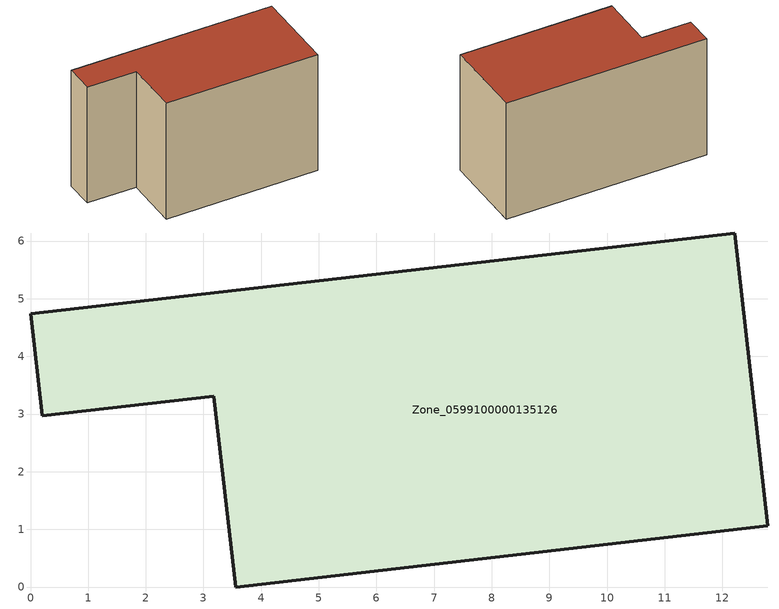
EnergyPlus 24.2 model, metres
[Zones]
Zone_0599100000135126
 floor ground (C_G): 3.18,3.31 0.2,2.97 0,4.74 12.21,6.14 12.79,1.06 3.56,0 z0
 wall outside (C_F): 12.21,6.14 0,4.74 0.2,2.97 3.18,3.31 3.56,0 12.79,1.06 12.21,6.14 z0:7.63
 roof outside (C_R): 3.56,0 12.79,1.06 12.21,6.14 0,4.74 0.2,2.97 3.18,3.31 z7.63
[BUILDING]
Pand.0599100000135126: North Axis=0; Terrain=City; Loads Convergence Tolerance Value=0.04; Temperature Convergence Tolerance Value=0.4; Solar Distribution=FullExterior; Maximum Number of Warmup Days=25; Minimum Number of Warmup Days=1
[Site:Location]
Rotterdam.The.Hague.AP_ZH_NLD Design_Conditions: Latitude=51.96; Longitude=4.45; Time Zone=1; Elevation=-4.5
[SITE:GROUNDTEMPERATURE:BUILDINGSURFACE]
18, 18, 18, 18, 18, 18, 18, 18, 18, 18, 18, 18
[MATERIAL] Thermal Absorptance=0.9; Solar Absorptance=0.7; Visible Absorptance=0.7
Name | Roughness | Thickness | Conductivity | Density | Specific Heat
G.TI.1975-1991 | MediumSmooth | 0.15 | 0.288461 | 540 | 1210
F.TI.1975-1991 | Rough | 0.3 | 0.230769 | 1920 | 840
R.TI.1975-1991 | MediumRough | 0.2 | 0.153846 | 1500 | 1000
[CONSTRUCTION]
C_G: G.TI.1975-1991
C_F: F.TI.1975-1991
C_R: R.TI.1975-1991
[ZONE]
Zone_0599100000135126: Type=1; Multiplier=1; Ceiling Height=Autocalculate; Volume=Autocalculate; Floor Area=autocalculate; Part of Total Floor Area=Yes
[ZONEINFILTRATION:DESIGNFLOWRATE]
Infil_Zone_0599100000135126: Zone or ZoneList or Space or SpaceList=Zone_0599100000135126; Schedule=AlwaysOn; Design Flow Rate Calculation Method=Flow/Area; Flow Rate per Floor Area=0.003; Constant Term Coefficient=1; Temperature Term Coefficient=0; Velocity Term Coefficient=0; Velocity Squared Term Coefficient=0
[HVACTEMPLATE:ZONE:IDEALLOADSAIRSYSTEM]
Zone_0599100000135126: Maximum Heating Supply Air Temperature=50; Minimum Cooling Supply Air Temperature=13; Maximum Heating Supply Air Humidity Ratio=0.0156; Minimum Cooling Supply Air Humidity Ratio=0.0077; Heating Limit=NoLimit; Cooling Limit=NoLimit; Dehumidification Control Type=ConstantSensibleHeatRatio; Cooling Sensible Heat Ratio=0.7; Dehumidification Setpoint=60; Humidification Control Type=None; Humidification Setpoint=30; Outdoor Air Method=None; Outdoor Air Flow Rate per Person=0.00944; Outdoor Air Flow Rate per Zone Floor Area=0; Outdoor Air Flow Rate per Zone=0; Demand Controlled Ventilation Type=None; Outdoor Air Economizer Type=NoEconomizer; Heat Recovery Type=None; Sensible Heat Recovery Effectiveness=0.7; Latent Heat Recovery Effectiveness=0.65
[ZONECONTROL:THERMOSTAT]
ThermostatControl_Zone_0599100000135126: Zone or ZoneList=Zone_0599100000135126; Control Type Schedule=DualSetpointControlType; Control 1=Thermostat_Zone_0599100000135126; Temperature Difference Between Cutout And Setpoint=0
[THERMOSTATSETPOINT:DUALSETPOINT]
Thermostat_Zone_0599100000135126: Heating Setpoint Temperature Schedule=HeatingSetpoint_Zone_0599100000135126; Cooling Setpoint Temperature Schedule=CoolingSetpoint_Zone_0599100000135126
[SCHEDULE:COMPACT]
HeatingSetpoint_Zone_0599100000135126: Through: 12/31, For: AllDays, Until: 24:00, 21
CoolingSetpoint_Zone_0599100000135126: Through: 12/31, For: AllDays, Until: 24:00, 24
DualSetpointControlType: Through: 12/31, For: AllDays, Until: 24:00, 4
AlwaysOn: Through: 12/31, For: AllDays, Until: 24:00, 1
